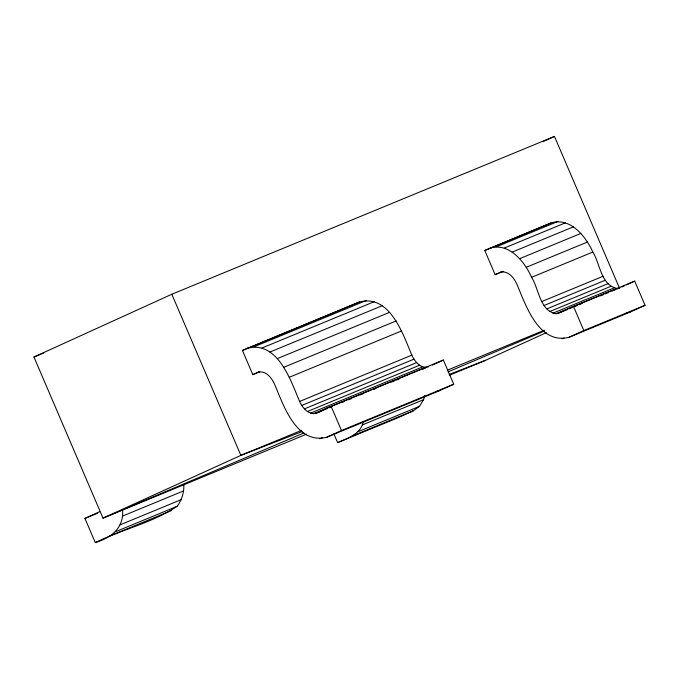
<?xml version="1.0" encoding="UTF-8"?>
<svg xmlns="http://www.w3.org/2000/svg" width="679" height="679" viewBox="0 0 679 679"><rect width="100%" height="100%" fill="white"/><g stroke="black" fill="none" stroke-linecap="round" stroke-linejoin="round"><path stroke-width="1.02" d="M99.703 511.694L84.926 518.416L95.289 542.589C111.271 537.726 123.875 528.135 122.61 510.065M95.289 542.589C121.889 529.391 152.3 522.966 177.066 506.33C181.811 500.228 184.119 492.521 183.839 484.814M333.898 433.915L337.624 442.623C347.563 438.244 360.71 434.178 363.18 421.99M337.624 442.623L398.853 417.364L413.621 410.642L419.41 406.365L423.62 399.642L424.664 395.764M306.56 434.161L103.004 518.128L33.95 357.018L171.821 294.253L554.471 136.411L619.358 287.82M542.894 141.682L554.471 136.411M259.624 371.795L252.792 374.613L242.437 350.449L359.598 301.909C390.06 294.262 402.91 334.204 411.847 355.142C414.631 361.415 420.861 369.215 428.593 366.77M359.598 301.909L242.437 350.449M502.91 271.439L495.135 274.647L484.781 250.483L550.924 222.984C570.258 216.881 585.841 236.377 592.809 252.053C600.151 263.401 600.822 285.35 617.135 288.465L555.914 313.715C539.601 310.6 538.931 288.651 531.589 277.312C524.621 261.627 509.038 242.131 489.703 248.242M550.924 222.984L484.781 250.483M252.792 374.613L259.667 371.566M495.135 274.647L502.978 271.201M247.36 348.208C277.813 340.561 290.671 380.503 299.6 401.442C301.858 406.365 305.338 411.067 310.507 413.155C318.01 415.285 324.256 408.028 331.123 406.348L443.37 360.048L453.725 384.212L438.957 390.943L326.709 437.242C296.256 444.881 283.398 404.939 274.469 384C271.685 377.728 265.455 369.928 257.714 372.372M432.294 365.09L443.37 360.048M555.914 313.715L558.698 313.104L573.466 306.382L634.695 281.131L645.05 305.295L630.282 312.017L569.053 337.276C538.6 344.924 525.741 304.973 516.812 284.034C514.028 277.762 507.79 269.962 500.058 272.406M621.769 287.013L624.536 285.749M626.386 284.908L634.695 281.131M449.439 375.224L485.646 360.286L546.391 332.642M326.709 437.242L341.486 430.511L453.725 384.212M569.053 337.276L583.83 330.546L645.05 305.295M303.802 433.032L103.004 518.128L240.875 455.371L301.552 430.342M448.064 371.888L544.566 330.987M33.95 357.018L43.736 352.978M254.319 346.68L366.567 300.381M496.663 246.715L557.883 221.456M261.984 347.996L374.222 301.697M504.327 248.03L565.548 222.78M269.826 352.078L382.065 305.779M512.17 252.113L573.39 226.854M277.312 358.639L389.559 312.34M519.656 258.674L580.876 233.415M283.932 367.237L396.18 320.938M526.276 267.271L587.505 242.013M289.246 377.278L401.484 330.979M531.589 277.312L592.809 252.053M299.6 401.442L411.847 355.142M541.944 301.476L603.164 276.226M301.722 405.465L413.969 359.157M544.066 305.499L605.286 280.24M304.37 408.902L416.617 362.603M546.714 308.937L607.943 283.678M307.366 411.525L419.614 365.226M549.71 311.559L610.93 286.3M310.507 413.155L422.745 366.855M552.85 313.189L614.071 287.938M313.571 413.681L425.809 367.381M316.355 413.07L327.091 408.648M329.043 407.841L331.972 406.628M342.708 402.206L344.66 401.399M348.565 399.787L351.493 398.581M360.277 394.957L363.206 393.744M373.942 389.322L375.894 388.515M391.511 382.073L394.44 380.86M396.392 380.062L399.32 378.848M422.737 369.189L425.665 367.984M558.698 313.104L567.44 309.497M569.384 308.699L572.304 307.494M574.247 306.696L577.158 305.491M579.102 304.684L582.022 303.488M600.482 295.866L603.402 294.669M605.345 293.863L608.257 292.666M612.144 291.062L615.064 289.857M617.007 289.059L619.919 287.854L618.068 288.261M84.926 518.416L97.564 513.205M447.368 370.191L544.252 330.223M122.407 516.142L183.636 490.883M319.75 438.77L322.678 437.556M562.093 338.804L564.037 337.998M120.056 524.859L181.276 499.608M362.399 424.893L423.62 399.642M115.837 531.589L177.066 506.33M358.181 431.623L419.41 406.365M110.057 535.858L171.278 510.608M352.401 435.893L413.621 410.642M302.07 431.598L240.875 455.371L171.821 294.253M449.133 374.477L485.646 360.286M626.301 312.892L630.282 312.017M435.969 391.596L438.957 390.943M573.466 306.382L583.83 330.546M331.123 406.348L341.486 430.511"/></g></svg>
